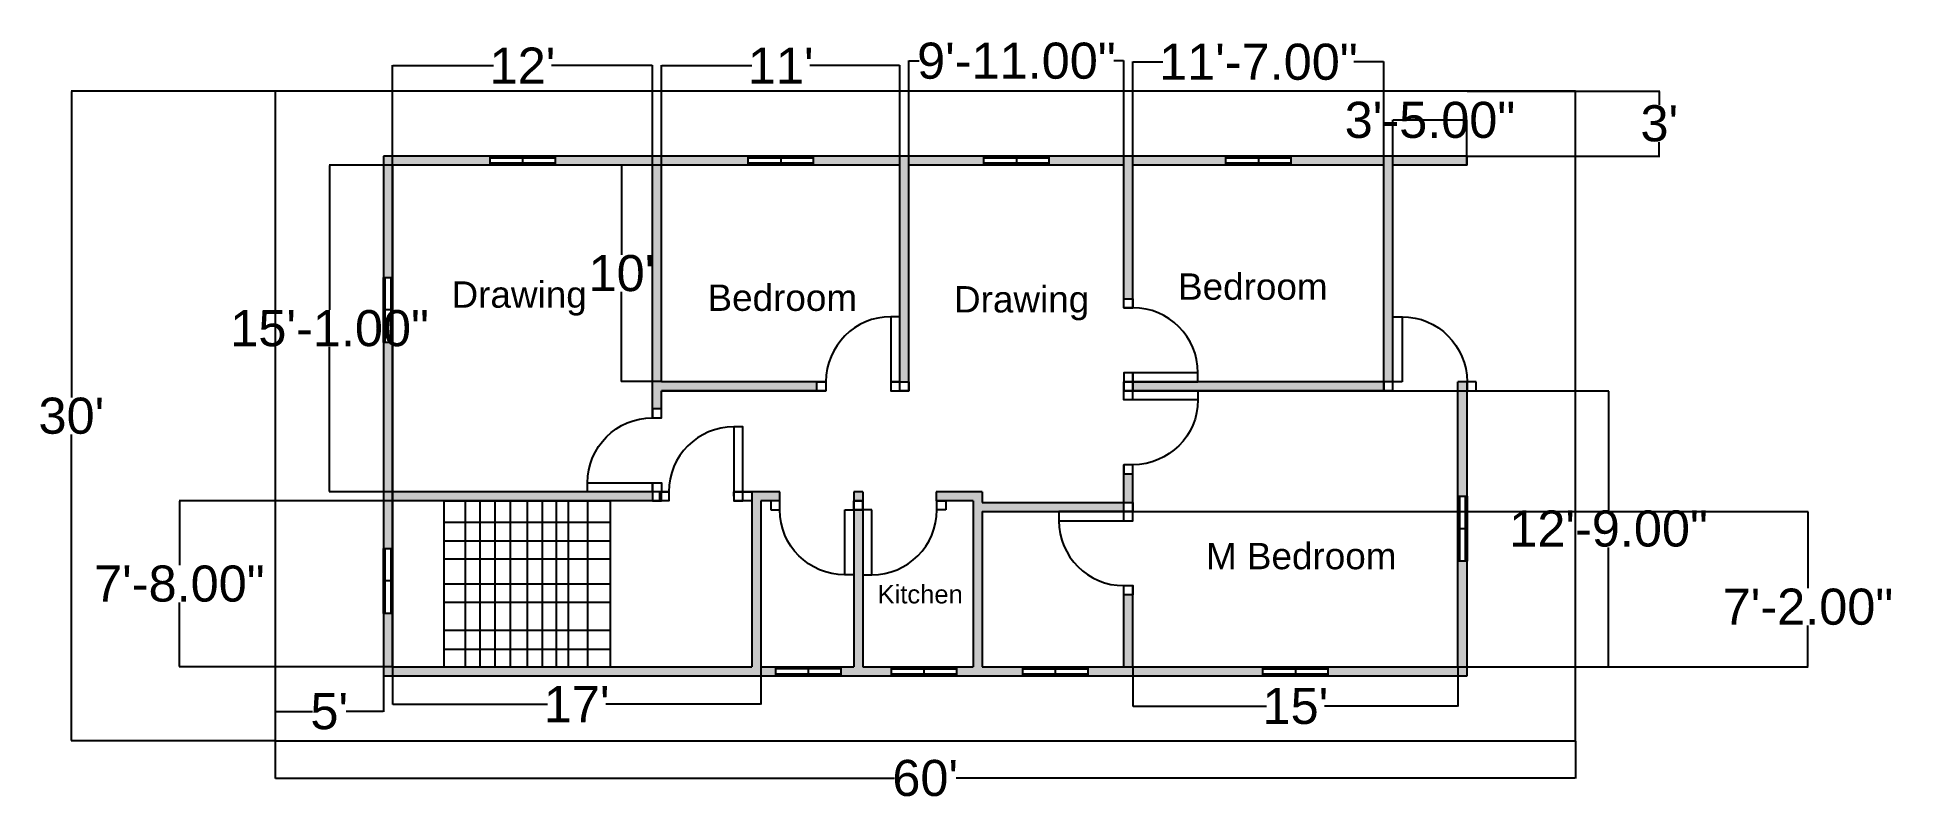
# Model space of a CAD drawing. Header units: inches. Extents: x -114 to 915, y -15 to 408.
import ezdxf

# ---------------------------------------------------------------- set-up
doc = ezdxf.new("R2010")
doc.units = ezdxf.units.IN
doc.header["$MEASUREMENT"] = 0
doc.layers.get('Defpoints').update_dxf_attribs({"color": 130})
for name, color, linetype in [('Annotation', 50, 'Continuous'), ('Door', 6, 'Continuous'), ('Hatch', 250, 'Continuous'), ('Text', 3, 'Continuous'), ('Window', 30, 'Continuous')]:
    doc.layers.add(name, color=color, linetype=linetype)
doc.styles.get("Standard").update_dxf_attribs({"font": 'arial.ttf'})
doc.dimstyles.get("Standard").update_dxf_attribs({"dimtxt": 20, "dimasz": 0.18, "dimexe": 0.18, "dimexo": 0.0625, "dimgap": 0.09, "dimtad": 0, "dimtih": 1, "dimtoh": 1, "dimzin": 0, "dimdsep": 46, "dimlunit": 3, "dimtxsty": 'Standard', "dimcen": 0.09, "dimclrt": 2, "dimadec": 0, "dimazin": 0, "dimtfac": 1, "dimtofl": 0, "dimtmove": 0, "dimatfit": 3, "dimfxl": 1, "dimtolj": 1, "dimtzin": 0, "dimarcsym": 0})

# ---------------------------------------------------------------- blocks, each defined once
blk = doc.blocks.new('Door')
at = {"layer": 'Door'}
for points in [[(-10, 5), (-5, 5), (-5, 41), (-10, 41)], [(-51, 5), (-46, 5), (-46, 0), (-51, 0)], [(-5, 5), (0, 5), (0, 0), (-5, 0)]]:
    blk.add_lwpolyline(points, close=True, dxfattribs=at)
blk.add_arc((-10, 5), 36, 90, 180, dxfattribs=at)
blk = doc.blocks.new('DoorX')
at = {"layer": 'Door', "xscale": -1}
blk.add_blockref('Door', (-5, 0), dxfattribs=at)
blk = doc.blocks.new('Window')
at = {"layer": 'Window'}
for p, q in [((-18, 2.5), (18, 2.5)), ((-18, -2.5), (-18, 2.5)), ((-18, 1.5), (18, 1.5)), ((0, 1.5), (0, -1.5)), ((18, 2.5), (18, -2.5)), ((18, -1.5), (-18, -1.5)), ((18, -2.5), (-18, -2.5))]:
    blk.add_line(p, q, dxfattribs=at)
blk = doc.blocks.new('Win')
at = {"layer": 'Window', "rotation": 270}
blk.add_blockref('Window', (-1.5, 0), dxfattribs=at)
blk = doc.blocks.new('*D46')
at = {"layer": 'Annotation', "color": 0, "lineweight": -2, "transparency": 16777216}
for p, q in [((18, 342.3), (18, 34.5)), ((78, 342.3), (78, 34.5)), ((18.2, 34.7), (38.7, 34.7)), ((77.8, 34.7), (57.3, 34.7))]:
    blk.add_line(p, q, dxfattribs=at)
at = {"layer": 'Annotation', "color": 0, "transparency": 16777216}
for points in [[(18.2, 34.7), (18.2, 34.7), (18, 34.7)], [(77.8, 34.7), (77.8, 34.7), (78, 34.7)]]:
    blk.add_solid(points, dxfattribs=at)
at = {"layer": 'Defpoints', "color": 0, "transparency": 16777216}
for p in [(18, 342.4), (78, 342.4), (18, 34.7)]:
    blk.add_point(p, dxfattribs=at)
at = {"layer": 'Annotation', "color": 2, "transparency": 16777216, "insert": (48, 34.7), "char_height": 20, "attachment_point": 5}
blk.add_mtext("\\A1;5'", dxfattribs=at)
blk = doc.blocks.new('*D47')
at = {"layer": 'Annotation', "color": 0, "lineweight": -2, "transparency": 16777216}
for p, q in [((678.1, 378.4), (784.7, 378.4)), ((784.5, 378.2), (784.5, 370.7)), ((784.5, 342.5), (784.5, 350.1)), ((678.1, 342.4), (784.7, 342.4))]:
    blk.add_line(p, q, dxfattribs=at)
at = {"layer": 'Annotation', "color": 0, "transparency": 16777216}
for points in [[(784.5, 378.2), (784.5, 378.2), (784.5, 378.4)], [(784.5, 342.5), (784.5, 342.5), (784.5, 342.4)]]:
    blk.add_solid(points, dxfattribs=at)
at = {"layer": 'Defpoints', "color": 0, "transparency": 16777216}
for p in [(678, 378.4), (784.5, 378.4), (678, 342.4)]:
    blk.add_point(p, dxfattribs=at)
at = {"layer": 'Annotation', "color": 2, "transparency": 16777216, "insert": (784.5, 360.4), "char_height": 20, "attachment_point": 5}
blk.add_mtext("\\A1;3'", dxfattribs=at)
blk = doc.blocks.new('*D48')
at = {"layer": 'Annotation', "color": 0, "lineweight": -2, "transparency": 16777216}
for p, q in [((637, 337.4), (637, 362.5)), ((677.8, 362.3), (637.2, 362.3)), ((678, 337.4), (678, 362.5))]:
    blk.add_line(p, q, dxfattribs=at)
at = {"layer": 'Annotation', "color": 0, "transparency": 16777216}
for points in [[(637.2, 362.3), (637.2, 362.2), (637, 362.3)], [(677.8, 362.3), (677.8, 362.2), (678, 362.3)]]:
    blk.add_solid(points, dxfattribs=at)
at = {"layer": 'Defpoints', "color": 0, "transparency": 16777216}
for p in [(637, 362.3), (637, 337.4), (678, 337.4)]:
    blk.add_point(p, dxfattribs=at)
at = {"layer": 'Annotation', "color": 2, "transparency": 16777216, "insert": (657.5, 362.3), "char_height": 20, "attachment_point": 5}
blk.add_mtext('\\A1;3\'-5.00"', dxfattribs=at)
blk = doc.blocks.new('*D49')
at = {"layer": 'Annotation', "color": 0, "lineweight": -2, "transparency": 16777216}
for p, q in [((493, 337.4), (493, 394.7)), ((493.2, 394.5), (509.6, 394.5)), ((631.8, 394.5), (615.4, 394.5)), ((632, 337.4), (632, 394.7))]:
    blk.add_line(p, q, dxfattribs=at)
at = {"layer": 'Annotation', "color": 0, "transparency": 16777216}
for points in [[(493.2, 394.6), (493.2, 394.5), (493, 394.5)], [(631.8, 394.6), (631.8, 394.5), (632, 394.5)]]:
    blk.add_solid(points, dxfattribs=at)
at = {"layer": 'Defpoints', "color": 0, "transparency": 16777216}
for p in [(493, 394.5), (493, 337.4), (632, 337.4)]:
    blk.add_point(p, dxfattribs=at)
at = {"layer": 'Annotation', "color": 2, "transparency": 16777216, "insert": (562.5, 394.5), "char_height": 20, "attachment_point": 5}
blk.add_mtext('\\A1;11\'-7.00"', dxfattribs=at)
blk = doc.blocks.new('*D50')
at = {"layer": 'Annotation', "color": 0, "lineweight": -2, "transparency": 16777216}
for p, q in [((369, 337.4), (369, 395.3)), ((369.2, 395.1), (374.6, 395.1)), ((487.8, 395.1), (482.4, 395.1)), ((488, 337.4), (488, 395.3))]:
    blk.add_line(p, q, dxfattribs=at)
at = {"layer": 'Annotation', "color": 0, "transparency": 16777216}
for points in [[(369.2, 395.2), (369.2, 395.1), (369, 395.1)], [(487.8, 395.2), (487.8, 395.1), (488, 395.1)]]:
    blk.add_solid(points, dxfattribs=at)
at = {"layer": 'Defpoints', "color": 0, "transparency": 16777216}
for p in [(369, 395.1), (369, 337.4), (488, 337.4)]:
    blk.add_point(p, dxfattribs=at)
at = {"layer": 'Annotation', "color": 2, "transparency": 16777216, "insert": (428.5, 395.1), "char_height": 20, "attachment_point": 5}
blk.add_mtext('\\A1;9\'-11.00"', dxfattribs=at)
blk = doc.blocks.new('*D51')
at = {"layer": 'Annotation', "color": 0, "lineweight": -2, "transparency": 16777216}
for p, q in [((83, 337.4), (83, 392.7)), ((83.2, 392.5), (138.9, 392.5)), ((226.8, 392.5), (171.1, 392.5)), ((227, 337.4), (227, 392.7))]:
    blk.add_line(p, q, dxfattribs=at)
at = {"layer": 'Annotation', "color": 0, "transparency": 16777216}
for points in [[(83.2, 392.5), (83.2, 392.5), (83, 392.5)], [(226.8, 392.5), (226.8, 392.5), (227, 392.5)]]:
    blk.add_solid(points, dxfattribs=at)
at = {"layer": 'Defpoints', "color": 0, "transparency": 16777216}
for p in [(83, 392.5), (83, 337.4), (227, 337.4)]:
    blk.add_point(p, dxfattribs=at)
at = {"layer": 'Annotation', "color": 2, "transparency": 16777216, "insert": (155, 392.5), "char_height": 20, "attachment_point": 5}
blk.add_mtext("\\A1;12'", dxfattribs=at)
blk = doc.blocks.new('*D52')
at = {"layer": 'Annotation', "color": 0, "lineweight": -2, "transparency": 16777216}
for p, q in [((232, 337.4), (232, 392.7)), ((232.2, 392.5), (281.9, 392.5)), ((363.8, 392.5), (314.1, 392.5)), ((364, 337.4), (364, 392.7))]:
    blk.add_line(p, q, dxfattribs=at)
at = {"layer": 'Annotation', "color": 0, "transparency": 16777216}
for points in [[(232.2, 392.5), (232.2, 392.5), (232, 392.5)], [(363.8, 392.5), (363.8, 392.5), (364, 392.5)]]:
    blk.add_solid(points, dxfattribs=at)
at = {"layer": 'Defpoints', "color": 0, "transparency": 16777216}
for p in [(232, 392.5), (232, 337.4), (364, 337.4)]:
    blk.add_point(p, dxfattribs=at)
at = {"layer": 'Annotation', "color": 2, "transparency": 16777216, "insert": (298, 392.5), "char_height": 20, "attachment_point": 5}
blk.add_mtext("\\A1;11'", dxfattribs=at)
blk = doc.blocks.new('*D53')
at = {"layer": 'Annotation', "color": 0, "lineweight": -2, "transparency": 16777216}
for p, q in [((82.9, 337.4), (48, 337.4)), ((48.2, 337.2), (48.2, 257.2)), ((48.2, 156.5), (48.2, 236.6)), ((82.9, 156.4), (48, 156.4))]:
    blk.add_line(p, q, dxfattribs=at)
at = {"layer": 'Annotation', "color": 0, "transparency": 16777216}
for points in [[(48.2, 337.2), (48.2, 337.2), (48.2, 337.4)], [(48.2, 156.5), (48.2, 156.5), (48.2, 156.4)]]:
    blk.add_solid(points, dxfattribs=at)
at = {"layer": 'Defpoints', "color": 0, "transparency": 16777216}
for p in [(83, 337.4), (48.2, 156.4), (83, 156.4)]:
    blk.add_point(p, dxfattribs=at)
at = {"layer": 'Annotation', "color": 2, "transparency": 16777216, "insert": (48.2, 246.9), "char_height": 20, "attachment_point": 5}
blk.add_mtext('\\A1;15\'-1.00"', dxfattribs=at)
blk = doc.blocks.new('*D54')
at = {"layer": 'Annotation', "color": 0, "lineweight": -2, "transparency": 16777216}
for p, q in [((82.9, 151.4), (-35.2, 151.4)), ((-35, 151.2), (-35, 115.7)), ((-35, 59.5), (-35, 95.1)), ((82.9, 59.4), (-35.2, 59.4))]:
    blk.add_line(p, q, dxfattribs=at)
at = {"layer": 'Annotation', "color": 0, "transparency": 16777216}
for points in [[(-35, 151.2), (-35, 151.2), (-35, 151.4)], [(-35, 59.5), (-35, 59.5), (-35, 59.4)]]:
    blk.add_solid(points, dxfattribs=at)
at = {"layer": 'Defpoints', "color": 0, "transparency": 16777216}
for p in [(83, 151.4), (-35, 59.4), (83, 59.4)]:
    blk.add_point(p, dxfattribs=at)
at = {"layer": 'Annotation', "color": 2, "transparency": 16777216, "insert": (-35, 105.4), "char_height": 20, "attachment_point": 5}
blk.add_mtext('\\A1;7\'-8.00"', dxfattribs=at)
blk = doc.blocks.new('*D55')
at = {"layer": 'Annotation', "color": 0, "lineweight": -2, "transparency": 16777216}
for p, q in [((409.6, 145.4), (867, 145.4)), ((866.8, 145.2), (866.8, 102.9)), ((866.8, 59.5), (866.8, 82.3)), ((409.6, 59.4), (867, 59.4))]:
    blk.add_line(p, q, dxfattribs=at)
at = {"layer": 'Annotation', "color": 0, "transparency": 16777216}
for points in [[(866.8, 145.2), (866.9, 145.2), (866.8, 145.4)], [(866.8, 59.5), (866.9, 59.5), (866.8, 59.4)]]:
    blk.add_solid(points, dxfattribs=at)
at = {"layer": 'Defpoints', "color": 0, "transparency": 16777216}
for p in [(409.5, 145.4), (409.6, 59.4), (866.8, 59.4)]:
    blk.add_point(p, dxfattribs=at)
at = {"layer": 'Annotation', "color": 2, "transparency": 16777216, "insert": (866.8, 92.6), "char_height": 20, "width": 97.243, "attachment_point": 5}
blk.add_mtext('\\A1;7\'-2.00"', dxfattribs=at)
blk = doc.blocks.new('*D56')
at = {"layer": 'Annotation', "color": 0, "lineweight": -2, "transparency": 16777216}
for p, q in [((231.9, 337.4), (209.7, 337.4)), ((209.8, 337.2), (209.8, 287.7)), ((209.8, 217.5), (209.8, 267.1)), ((231.9, 217.4), (209.7, 217.4))]:
    blk.add_line(p, q, dxfattribs=at)
at = {"layer": 'Annotation', "color": 0, "transparency": 16777216}
for points in [[(209.8, 337.2), (209.9, 337.2), (209.8, 337.4)], [(209.8, 217.5), (209.9, 217.5), (209.8, 217.4)]]:
    blk.add_solid(points, dxfattribs=at)
at = {"layer": 'Defpoints', "color": 0, "transparency": 16777216}
for p in [(232, 337.4), (209.8, 217.4), (232, 217.4)]:
    blk.add_point(p, dxfattribs=at)
at = {"layer": 'Annotation', "color": 2, "transparency": 16777216, "insert": (209.8, 277.4), "char_height": 20, "attachment_point": 5}
blk.add_mtext("\\A1;10'", dxfattribs=at)
blk = doc.blocks.new('*D57')
at = {"layer": 'Annotation', "color": 0, "lineweight": -2, "transparency": 16777216}
for p, q in [((565.1, 212.4), (756.6, 212.4)), ((756.4, 212.2), (756.4, 146.2)), ((756.4, 59.5), (756.4, 125.6)), ((565.1, 59.4), (756.6, 59.4))]:
    blk.add_line(p, q, dxfattribs=at)
at = {"layer": 'Annotation', "color": 0, "transparency": 16777216}
for points in [[(756.4, 212.2), (756.5, 212.2), (756.4, 212.4)], [(756.4, 59.5), (756.5, 59.5), (756.4, 59.4)]]:
    blk.add_solid(points, dxfattribs=at)
at = {"layer": 'Defpoints', "color": 0, "transparency": 16777216}
for p in [(565, 212.4), (565, 59.4), (756.4, 59.4)]:
    blk.add_point(p, dxfattribs=at)
at = {"layer": 'Annotation', "color": 2, "transparency": 16777216, "insert": (756.4, 135.9), "char_height": 20, "attachment_point": 5}
blk.add_mtext('\\A1;12\'-9.00"', dxfattribs=at)
blk = doc.blocks.new('*D58')
at = {"layer": 'Annotation', "color": 0, "lineweight": -2, "transparency": 16777216}
for p, q in [((493, 59.3), (493, 37.4)), ((673, 59.3), (673, 37.4)), ((493.2, 37.6), (566.9, 37.6)), ((672.8, 37.6), (599.1, 37.6))]:
    blk.add_line(p, q, dxfattribs=at)
at = {"layer": 'Annotation', "color": 0, "transparency": 16777216}
for points in [[(493.2, 37.6), (493.2, 37.5), (493, 37.6)], [(672.8, 37.6), (672.8, 37.5), (673, 37.6)]]:
    blk.add_solid(points, dxfattribs=at)
at = {"layer": 'Defpoints', "color": 0, "transparency": 16777216}
for p in [(493, 59.4), (673, 59.4), (673, 37.6)]:
    blk.add_point(p, dxfattribs=at)
at = {"layer": 'Annotation', "color": 2, "transparency": 16777216, "insert": (583, 37.6), "char_height": 20, "attachment_point": 5}
blk.add_mtext("\\A1;15'", dxfattribs=at)
blk = doc.blocks.new('*D59')
at = {"layer": 'Annotation', "color": 0, "lineweight": -2, "transparency": 16777216}
for p, q in [((83, 59.3), (83, 38.6)), ((287, 59.3), (287, 38.6)), ((83.2, 38.7), (168.9, 38.7)), ((286.8, 38.7), (201.1, 38.7))]:
    blk.add_line(p, q, dxfattribs=at)
at = {"layer": 'Annotation', "color": 0, "transparency": 16777216}
for points in [[(83.2, 38.8), (83.2, 38.7), (83, 38.7)], [(286.8, 38.8), (286.8, 38.7), (287, 38.7)]]:
    blk.add_solid(points, dxfattribs=at)
at = {"layer": 'Defpoints', "color": 0, "transparency": 16777216}
for p in [(83, 59.4), (287, 59.4), (287, 38.7)]:
    blk.add_point(p, dxfattribs=at)
at = {"layer": 'Annotation', "color": 2, "transparency": 16777216, "insert": (185, 38.7), "char_height": 20, "attachment_point": 5}
blk.add_mtext("\\A1;17'", dxfattribs=at)
blk = doc.blocks.new('*D60')
at = {"layer": 'Annotation', "color": 0, "lineweight": -2, "transparency": 16777216}
for p, q in [((18, 18.3), (18, -2.5)), ((738, 18.3), (738, -2.5)), ((18.2, -2.3), (360.9, -2.3)), ((737.8, -2.3), (395.1, -2.3))]:
    blk.add_line(p, q, dxfattribs=at)
at = {"layer": 'Annotation', "color": 0, "transparency": 16777216}
for points in [[(18.2, -2.3), (18.2, -2.3), (18, -2.3)], [(737.8, -2.3), (737.8, -2.3), (738, -2.3)]]:
    blk.add_solid(points, dxfattribs=at)
at = {"layer": 'Defpoints', "color": 0, "transparency": 16777216}
for p in [(18, 18.4), (738, 18.4), (738, -2.3)]:
    blk.add_point(p, dxfattribs=at)
at = {"layer": 'Annotation', "color": 2, "transparency": 16777216, "insert": (378, -2.3), "char_height": 20, "attachment_point": 5}
blk.add_mtext("\\A1;60'", dxfattribs=at)
blk = doc.blocks.new('*D61')
at = {"layer": 'Annotation', "color": 0, "lineweight": -2, "transparency": 16777216}
for p, q in [((17.9, 378.4), (-95, 378.4)), ((-94.8, 378.2), (-94.8, 208.7)), ((-94.8, 18.5), (-94.8, 188.1)), ((17.9, 18.4), (-95, 18.4))]:
    blk.add_line(p, q, dxfattribs=at)
at = {"layer": 'Annotation', "color": 0, "transparency": 16777216}
for points in [[(-94.8, 378.2), (-94.8, 378.2), (-94.8, 378.4)], [(-94.8, 18.5), (-94.8, 18.5), (-94.8, 18.4)]]:
    blk.add_solid(points, dxfattribs=at)
at = {"layer": 'Defpoints', "color": 0, "transparency": 16777216}
for p in [(18, 378.4), (-94.8, 18.4), (18, 18.4)]:
    blk.add_point(p, dxfattribs=at)
at = {"layer": 'Annotation', "color": 2, "transparency": 16777216, "insert": (-94.8, 198.4), "char_height": 20, "attachment_point": 5}
blk.add_mtext("\\A1;30'", dxfattribs=at)

msp = doc.modelspace()

# ---------------------------------------------------------------- hatches: boundary and pattern name
at = {"layer": 'Hatch'}
h = msp.add_hatch(color=256, dxfattribs=at)
h.dxf.hatch_style = 1
h.paths.add_polyline_path([(83.01, 239.157), (78.01, 239.157), (78.01, 124.994), (83.01, 124.994)])
h.paths.add_polyline_path([(83.01, 88.994), (78.01, 88.994), (78.01, 54.366), (295.26, 54.366), (295.26, 59.366), (287.01, 59.366), (287.01, 151.366), (297.473, 151.366), (297.473, 156.366), (282.01, 156.366), (282.01, 151.366), (282.01, 59.366), (232.01, 59.366), (83.01, 59.366)])
h.paths.add_polyline_path([(227.01, 156.366), (191.01, 156.366), (83.01, 156.366), (83.01, 151.366), (227.01, 151.366)], flags=17)
h.paths.add_polyline_path([(318.01, 217.366), (232.01, 217.366), (232.01, 337.366), (280.01, 337.366), (280.01, 342.366), (173.01, 342.366), (173.01, 337.366), (227.01, 337.366), (227.01, 202.366), (232.01, 202.366), (232.01, 212.366), (318.01, 212.366)])
h.paths.add_polyline_path([(343.473, 156.366), (338.473, 156.366), (338.473, 151.366), (343.473, 151.366)])
h.paths.add_polyline_path([(409.532, 156.366), (384.129, 156.366), (384.129, 151.366), (389.473, 151.366), (404.56, 151.366), (404.56, 59.366), (395.322, 59.366), (395.322, 54.366), (431.997, 54.366), (431.997, 59.366), (409.56, 59.366), (409.535, 145.366), (488.01, 145.366), (488.01, 150.366), (409.534, 150.366)])
h.paths.add_polyline_path([(493.01, 99.366), (488.01, 99.366), (488.01, 59.366), (467.997, 59.366), (467.997, 54.366), (565.01, 54.366), (565.01, 59.366), (493.01, 59.366)])
h.paths.add_polyline_path([(493.01, 166.366), (488.01, 166.366), (488.01, 150.366), (493.01, 150.366)])
h.paths.add_polyline_path([(632.01, 217.366), (493.01, 217.366), (493.01, 212.366), (529.01, 212.366), (632.01, 212.366)])
h.paths.add_polyline_path([(637.01, 253.366), (637.01, 337.366), (678.01, 337.366), (678.01, 342.366), (580.51, 342.366), (580.51, 337.366), (632.01, 337.366), (632.01, 217.366), (637.01, 217.366)])
h.paths.add_polyline_path([(678.01, 217.366), (673.01, 217.366), (673.01, 153.866), (678.01, 153.866)])
h.paths.add_polyline_path([(678.01, 117.866), (673.01, 117.866), (673.01, 59.366), (601.01, 59.366), (601.01, 54.366), (678.01, 54.366)])
h.paths.add_polyline_path([(544.51, 342.366), (446.51, 342.366), (446.51, 337.366), (488.01, 337.366), (488.01, 263.366), (493.01, 263.366), (493.01, 337.366), (544.51, 337.366)])
h.paths.add_polyline_path([(410.51, 342.366), (316.01, 342.366), (316.01, 337.366), (364.01, 337.366), (364.01, 217.366), (369.01, 217.366), (369.01, 337.366), (410.51, 337.366)])
h.paths.add_polyline_path([(137.01, 342.366), (78.01, 342.366), (78.01, 275.157), (83.01, 275.157), (83.01, 337.366), (137.01, 337.366)])
at = {"layer": 'Hatch', "true_color": 0x000000}
h = msp.add_hatch(color=18, dxfattribs=at)
h.dxf.hatch_style = 1
h.paths.add_polyline_path([(359.322, 59.366), (343.473, 59.366), (343.473, 146.366), (338.473, 146.366), (338.473, 110.366), (338.473, 59.366), (331.26, 59.366), (331.26, 54.366), (359.322, 54.366)])

# ---------------------------------------------------------------- linework, layer by layer
for p, q in [((738.01, 378.366), (18.01, 378.366)), ((18.01, 378.366), (18.01, 18.366)), ((738.01, 18.366), (738.01, 378.366)), ((678.01, 342.366), (78.01, 342.366)), ((78.01, 342.366), (78.01, 54.366)), ((678.01, 337.366), (678.01, 342.366)), ((83.01, 337.366), (83.01, 59.366)), ((83.01, 59.366), (83.01, 337.366)), ((83.01, 59.366), (83.01, 337.366)), ((227.01, 337.366), (83.01, 337.366)), ((227.01, 197.366), (227.01, 337.366)), ((364.01, 337.366), (232.01, 337.366)), ((232.01, 217.366), (232.01, 337.366)), ((364.01, 217.366), (364.01, 337.366)), ((488.01, 337.366), (369.01, 337.366)), ((369.01, 212.366), (369.01, 337.366)), ((488.01, 258.366), (488.01, 337.366)), ((632.01, 337.366), (493.01, 337.366)), ((493.01, 258.366), (493.01, 337.366)), ((493.01, 258.366), (493.01, 337.366)), ((632.01, 212.366), (632.01, 337.366)), ((678.01, 337.366), (637.01, 337.366)), ((637.01, 212.366), (637.01, 337.366)), ((488.01, 258.366), (493.01, 258.366)), ((323.01, 217.366), (232.01, 217.366)), ((323.01, 217.366), (323.01, 212.366)), ((364.01, 217.366), (359.01, 217.366)), ((488.01, 212.366), (488.01, 217.366)), ((493.01, 217.366), (493.01, 222.366)), ((493.01, 217.366), (493.01, 222.366)), ((637.01, 217.366), (493.01, 217.366)), ((673.01, 59.366), (673.01, 217.366)), ((678.01, 217.366), (673.01, 217.366)), ((678.01, 54.366), (678.01, 217.366)), ((232.01, 197.366), (232.01, 212.366)), ((232.01, 212.366), (323.01, 212.366)), ((323.01, 212.366), (232.01, 212.366)), ((637.01, 212.366), (493.01, 212.366)), ((493.01, 212.366), (637.01, 212.366)), ((493.01, 207.366), (493.01, 212.366)), ((493.01, 207.366), (493.01, 212.366)), ((227.01, 197.366), (232.01, 197.366)), ((488.01, 150.366), (488.01, 171.366)), ((493.01, 171.366), (488.01, 171.366)), ((493.01, 145.366), (493.01, 171.366)), ((493.01, 145.366), (493.01, 171.366)), ((227.01, 156.366), (83.01, 156.366)), ((236.01, 156.366), (232.01, 156.366)), ((282.01, 156.366), (272.01, 156.366)), ((297.473, 156.366), (282.01, 156.366)), ((297.473, 151.366), (297.473, 156.366)), ((343.473, 156.366), (338.473, 156.366)), ((338.473, 156.366), (338.473, 59.366)), ((343.473, 156.366), (338.473, 156.366)), ((343.473, 156.366), (343.473, 59.366)), ((409.532, 156.366), (384.129, 156.366)), ((384.129, 156.366), (384.129, 151.366)), ((409.532, 156.366), (409.534, 150.366)), ((232.01, 151.366), (83.01, 151.366)), ((236.01, 151.366), (232.01, 151.366)), ((282.01, 151.366), (277.01, 151.366)), ((282.01, 151.366), (282.01, 59.366)), ((287.01, 151.366), (287.01, 59.366)), ((297.473, 151.366), (287.01, 151.366)), ((343.473, 151.366), (338.473, 151.366)), ((404.56, 151.366), (384.473, 151.366)), ((404.56, 151.366), (404.56, 59.366)), ((409.534, 150.366), (488.01, 150.366)), ((409.535, 145.366), (488.01, 145.366)), ((409.535, 145.366), (409.56, 59.366)), ((488.01, 140.366), (488.01, 145.366)), ((488.01, 59.366), (488.01, 104.366)), ((488.01, 104.366), (493.01, 104.366)), ((493.01, 59.366), (493.01, 104.366)), ((493.01, 59.366), (493.01, 104.366)), ((78.01, 54.366), (678.01, 54.366)), ((83.01, 59.366), (232.01, 59.366)), ((232.01, 59.366), (282.01, 59.366)), ((287.01, 59.366), (338.473, 59.366)), ((343.473, 59.366), (369.01, 59.366)), ((369.01, 59.366), (404.56, 59.366)), ((409.56, 59.366), (488.01, 59.366)), ((493.01, 59.366), (673.01, 59.366)), ((18.01, 18.366), (738.01, 18.366))]:
    msp.add_line(p, q)
for points in [[(359.01, 217.366), (359.01, 212.366), (369.01, 212.366)], [(493.01, 222.366), (488.01, 222.366), (488.01, 217.366)], [(493.01, 207.366), (488.01, 207.366), (488.01, 212.366)], [(227.01, 161.366), (232.01, 161.366), (232.01, 156.366), (236.01, 156.366), (236.01, 151.366)], [(272.01, 156.366), (272.01, 151.366), (277.01, 151.366)], [(488.01, 140.366), (493.01, 140.366), (493.01, 145.366)]]:
    msp.add_lwpolyline(points)
at = {"layer": 'Defpoints'}
for p, q in [((227.01, 156.366), (227.01, 161.366)), ((111.51, 151.366), (203.51, 151.366)), ((111.51, 151.366), (111.51, 59.366)), ((123.219, 151.366), (123.219, 59.366)), ((131.407, 151.366), (131.407, 59.366)), ((139.76, 151.366), (139.76, 59.366)), ((148.113, 151.366), (148.113, 59.366)), ((157.51, 151.366), (157.51, 59.366)), ((165.863, 151.366), (165.863, 59.366)), ((173.694, 151.366), (173.694, 59.366)), ((180.228, 151.366), (180.228, 59.366)), ((180.228, 151.366), (180.228, 59.366)), ((191.01, 151.366), (191.01, 59.366)), ((203.51, 151.366), (203.51, 59.366)), ((111.51, 139.618), (203.51, 139.618)), ((111.51, 129.187), (203.51, 129.187)), ((111.51, 119.277), (203.51, 119.277)), ((111.51, 105.366), (203.51, 105.366)), ((111.51, 95.284), (203.51, 95.284)), ((111.51, 79.637), (203.51, 79.637)), ((111.51, 69.205), (203.51, 69.205)), ((111.51, 59.366), (203.51, 59.366))]:
    msp.add_line(p, q, dxfattribs=at)
at = {"layer": 'Text'}
msp.add_line((272.01, 156.366), (272.01, 151.279), dxfattribs=at)
msp.add_lwpolyline([(277.01, 151.366), (272.215, 151.366), (272.01, 156.366), (272.01, 151.386), (277.01, 151.366)], dxfattribs=at)

# ---------------------------------------------------------------- block references
at = {"layer": 'Door'}
for name, p in [('Window', (155.01, 339.866)), ('Window', (298.01, 339.866)), ('Window', (428.51, 339.866)), ('Window', (562.51, 339.866)), ('Door', (369.01, 212.366)), ('DoorX', (637.01, 212.366)), ('Door', (282.01, 151.366))]:
    msp.add_blockref(name, p, dxfattribs=at)
for name, p, rotation in [('Door', (488.01, 212.366), 270), ('DoorX', (488.01, 212.366), 269.9999999999998), ('DoorX', (232.01, 156.366), 89.99999999999997), ('DoorX', (338.473, 151.366), 180), ('Door', (493.01, 150.366), 90)]:
    msp.add_blockref(name, p, dxfattribs=dict(at, rotation=rotation))
at = {"layer": 'Door', "xscale": -1, "rotation": 180}
msp.add_blockref('DoorX', (343.473, 151.366), dxfattribs=at)
at = {"layer": 'Window'}
for name, p in [('Win', (82.01, 257.157)), ('Win', (677.01, 135.866)), ('Win', (82.01, 106.994)), ('Window', (313.26, 56.91)), ('Window', (377.322, 56.866)), ('Window', (449.997, 56.866)), ('Window', (583.01, 56.866))]:
    msp.add_blockref(name, p, dxfattribs=at)

# ---------------------------------------------------------------- texts
at = {"layer": 'Text'}
for s, height, p in [('Bedroom', 14.615, (517.99, 262.743)), ('Drawing', 14.615, (115.706, 258.356)), ('Bedroom', 14.615, (257.441, 256.601)), ('Drawing', 14.615, (393.941, 255.724)), ('M Bedroom', 14.615, (533.437, 113.459)), ('Kitchen', 10.1367, (351.588, 94.527))]:
    msp.add_text(s, height=height, dxfattribs=at).set_placement(p)

# ---------------------------------------------------------------- dimensions: what is measured, and where the dimension line sits
at = {"layer": 'Annotation'}
for base, p1, p2, picture, middle in [((83.01, 392.499), (227.01, 337.366), (83.01, 337.366), '*D51', (155.01, 392.499)), ((637.01, 362.278), (678.01, 337.366), (637.01, 337.366), '*D48', (657.51, 362.278)), ((18.01, 34.683), (78.01, 342.366), (18.01, 342.366), '*D46', (48.01, 34.683))]:
    dim = msp.add_linear_dim(base=base, p1=p1, p2=p2, dimstyle='Standard', dxfattribs=at)
    dim.commit()
    dim.dimension.update_dxf_attribs({"geometry": picture, "text_midpoint": middle, "dimtype": 160})
for base, p1, p2, picture, middle in [((232.01, 392.499), (364.01, 337.366), (232.01, 337.366), '*D52', (298.01, 392.499)), ((369.01, 395.136), (488.01, 337.366), (369.01, 337.366), '*D50', (428.51, 395.136)), ((493.01, 394.521), (632.01, 337.366), (493.01, 337.366), '*D49', (562.51, 394.521)), ((287.01, 38.737), (83.01, 59.366), (287.01, 59.366), '*D59', (185.01, 38.737)), ((673.01, 37.555), (493.01, 59.366), (673.01, 59.366), '*D58', (583.01, 37.555)), ((738.01, -2.282), (18.01, 18.366), (738.01, 18.366), '*D60', (378.01, -2.282))]:
    dim = msp.add_linear_dim(base=base, p1=p1, p2=p2, dimstyle='Standard', dxfattribs=at)
    dim.commit()
    dim.dimension.update_dxf_attribs({"geometry": picture, "text_midpoint": middle})
for base, p1, p2, picture, middle in [((-94.804, 18.366), (18.01, 378.366), (18.01, 18.366), '*D61', (-94.804, 198.366)), ((209.844, 217.366), (232.01, 337.366), (232.01, 217.366), '*D56', (209.844, 277.366)), ((-35.018, 59.366), (83.01, 151.366), (83.01, 59.366), '*D54', (-35.018, 105.366)), ((866.834, 59.366), (409.535, 145.366), (409.56, 59.366), '*D55', (866.834, 92.556))]:
    dim = msp.add_linear_dim(base=base, p1=p1, p2=p2, angle=90, dimstyle='Standard', dxfattribs=at)
    dim.commit()
    dim.dimension.update_dxf_attribs({"geometry": picture, "text_midpoint": middle, "dimtype": 160})
for base, p1, p2, picture, middle in [((784.486, 378.366), (678.01, 342.366), (678.01, 378.366), '*D47', (784.486, 360.366)), ((48.213, 156.366), (83.01, 337.366), (83.01, 156.366), '*D53', (48.213, 246.866)), ((756.424, 59.366), (565.01, 212.366), (565.01, 59.366), '*D57', (756.424, 135.866))]:
    dim = msp.add_linear_dim(base=base, p1=p1, p2=p2, angle=90, dimstyle='Standard', dxfattribs=at)
    dim.commit()
    dim.dimension.update_dxf_attribs({"geometry": picture, "text_midpoint": middle})

doc.saveas('drawing.dxf')
